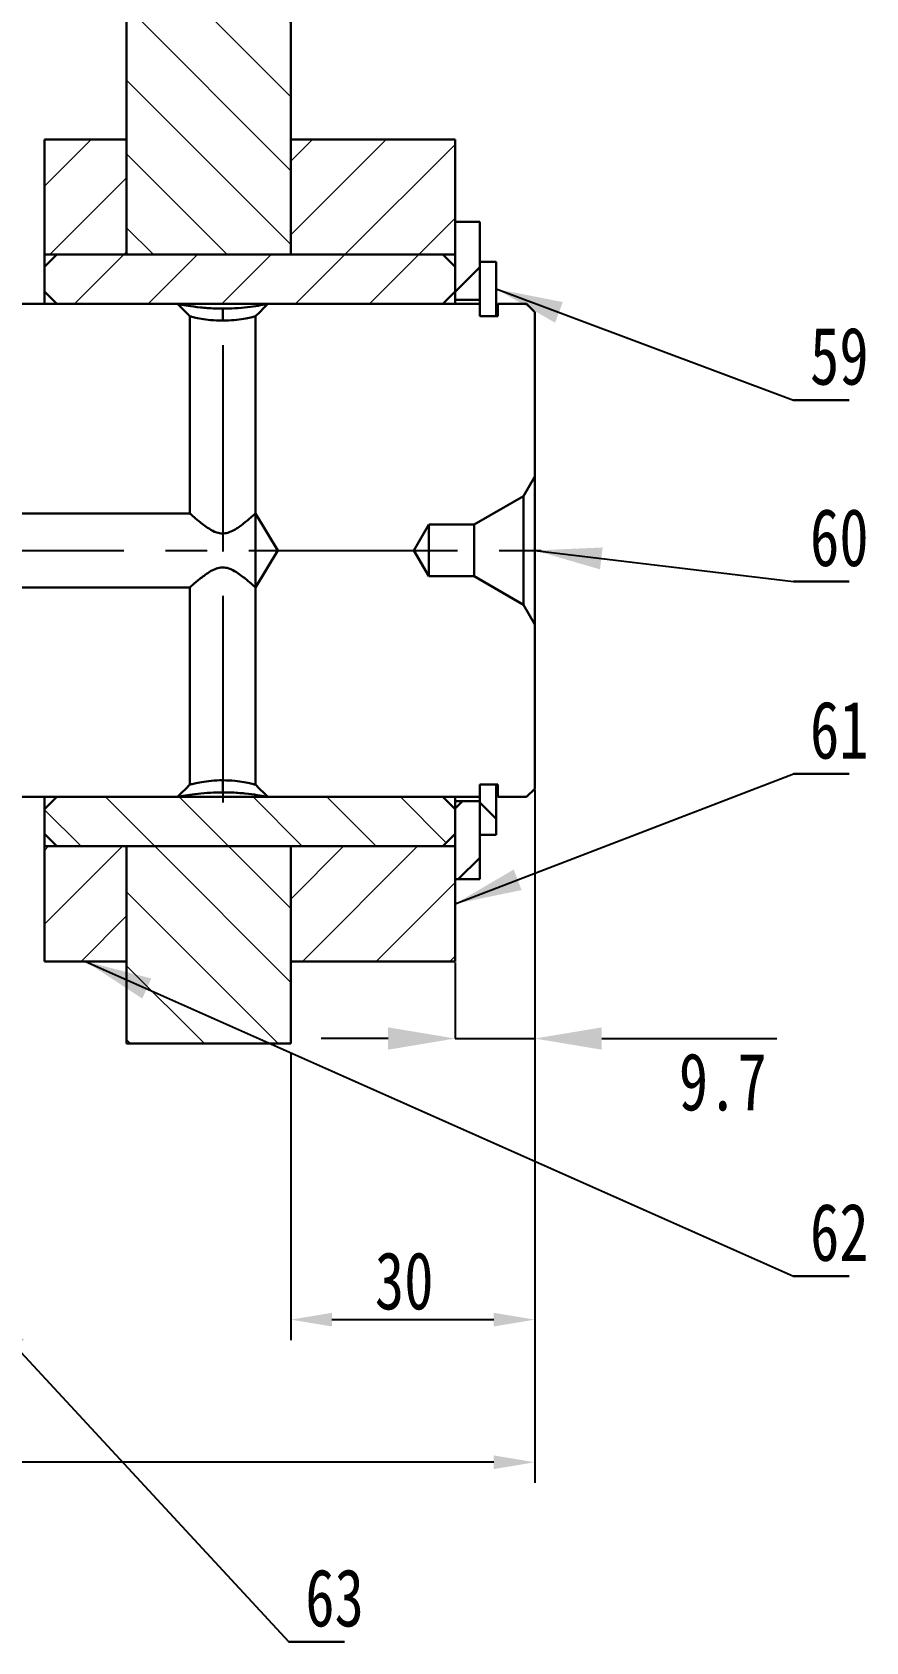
# Model space of a CAD drawing. Header units: millimetres. Extents: x 0 to 1189, y 0 to 841.
# Drawn here: x 946.1 to 996.8, y 341.3 to 439.2 of the extents above; entities that cross this region are included whole.
import ezdxf

# ---------------------------------------------------------------- set-up
doc = ezdxf.new("R2010")
doc.units = ezdxf.units.MM
doc.header["$PDSIZE"] = -1
doc.linetypes.add('CENTERX2', pattern=[20.32, 12.7, -2.54, 2.54, -2.54])
doc.layers.get('0').update_dxf_attribs({"lineweight": 30})
doc.layers.add('10', color=7, linetype='Continuous', lineweight=25)
doc.layers.add('剖面线层', color=2, linetype='Continuous', lineweight=15)
doc.styles.add('SLDTEXTSTYLE0', font='hyswlongfangsong.ttf')
doc.styles.get("Standard").update_dxf_attribs({"font": 'hyswlongfangsong.ttf'})
doc.dimstyles.new('ISO-25', dxfattribs={"dimtxt": 2.5, "dimasz": 2.5, "dimexe": 1.25, "dimexo": 0.625, "dimtad": 1, "dimtxsty": 'Standard', "dimcen": 2.5, "dimadec": 0, "dimazin": 0, "dimtfac": 1, "dimtmove": 0, "dimatfit": 3, "dimfxl": 1, "dimarcsym": 0})
doc.dimstyles.new('SLDDIMSTYLE2', dxfattribs={"dimtxt": 3.5, "dimasz": 4.08, "dimexe": 0, "dimexo": 0.0625, "dimgap": 0.875, "dimtad": 2, "dimlfac": 2, "dimrnd": 1e-09, "dimzin": 12, "dimdsep": 46, "dimtxsty": 'SLDTEXTSTYLE0', "dimsah": 1, "dimcen": 0.09, "dimadec": 0, "dimazin": 3, "dimtfac": 1, "dimtmove": 0, "dimatfit": 0, "dimfxl": 1, "dimfrac": 2, "dimtolj": 1, "dimtzin": 12, "dimarcsym": 0})
doc.dimstyles.new('SLDDIMSTYLE3', dxfattribs={"dimtxt": 0.18, "dimasz": 4.08, "dimexe": 0, "dimexo": 0.0625, "dimgap": 0, "dimtad": 0, "dimtih": 1, "dimtoh": 1, "dimdec": 0, "dimrnd": 1e-09, "dimzin": 0, "dimdsep": 46, "dimtxsty": 'Standard', "dimsah": 1, "dimcen": 0.09, "dimadec": 0, "dimazin": 0, "dimtfac": 4.08, "dimtdec": 0, "dimtofl": 0, "dimtmove": 0, "dimatfit": 3, "dimfxl": 1, "dimfrac": 2, "dimtolj": 1, "dimtzin": 0, "dimarcsym": 0})
pattern_1 = [(45, (-8.3313, 0), (-2.245064, 2.245064), [])]
pattern_2 = [(135, (-8.3313, 0), (-2.245064, -2.245064), [])]

# ---------------------------------------------------------------- blocks, each defined once
blk = doc.blocks.new('_D_44')
at = {"layer": '10', "color": 0, "lineweight": -2}
for p, q in [((976.679, 393.095), (976.679, 377.961)), ((971.829, 382.595), (971.829, 377.961)), ((967.749, 377.961), (963.669, 377.961)), ((971.829, 377.961), (976.679, 377.961)), ((980.759, 377.961), (991.416, 377.961))]:
    blk.add_line(p, q, dxfattribs=at)
at = {"layer": '10', "color": 0}
for points in [[(967.749, 378.641), (967.749, 377.281), (971.829, 377.961)], [(980.759, 378.641), (980.759, 377.281), (976.679, 377.961)]]:
    blk.add_solid(points, dxfattribs=at)
at = {"layer": 'Defpoints', "color": 0}
for p in [(976.679, 393.157), (971.829, 382.657), (971.829, 377.961)]:
    blk.add_point(p, dxfattribs=at)
at = {"layer": '10', "color": 0, "insert": (988.127, 377.086), "char_height": 3.5, "attachment_point": 2, "style": 'SLDTEXTSTYLE0'}
blk.add_mtext('\\A1;9.7', dxfattribs=at)
blk = doc.blocks.new('_D_45')
at = {"layer": '10', "color": 0, "lineweight": -2}
for p, q in [((976.679, 392.532), (976.679, 359.608)), ((961.829, 377.032), (961.829, 359.608)), ((964.329, 360.858), (974.179, 360.858))]:
    blk.add_line(p, q, dxfattribs=at)
at = {"layer": '10', "color": 0}
for points in [[(964.329, 361.275), (964.329, 360.441), (961.829, 360.858)], [(974.179, 361.275), (974.179, 360.441), (976.679, 360.858)]]:
    blk.add_solid(points, dxfattribs=at)
at = {"layer": 'Defpoints', "color": 0}
for p in [(976.679, 393.157), (961.829, 377.657), (976.679, 360.858)]:
    blk.add_point(p, dxfattribs=at)
at = {"layer": '10', "color": 0, "insert": (968.729, 364.983), "char_height": 3.5, "attachment_point": 2}
blk.add_mtext('30', dxfattribs=at)
blk = doc.blocks.new('_D_46')
at = {"layer": '10', "color": 0, "lineweight": -2}
for p, q in [((859.679, 409.782), (859.679, 350.931)), ((976.679, 392.532), (976.679, 350.931)), ((974.179, 352.181), (862.179, 352.181))]:
    blk.add_line(p, q, dxfattribs=at)
at = {"layer": '10', "color": 0}
for points in [[(862.179, 352.598), (862.179, 351.765), (859.679, 352.181)], [(974.179, 352.598), (974.179, 351.765), (976.679, 352.181)]]:
    blk.add_solid(points, dxfattribs=at)
at = {"layer": 'Defpoints', "color": 0}
for p in [(859.679, 410.407), (976.679, 393.157), (859.679, 352.181)]:
    blk.add_point(p, dxfattribs=at)
at = {"layer": '10', "color": 0, "insert": (913.725, 356.306), "char_height": 3.5, "attachment_point": 2}
blk.add_mtext('234', dxfattribs=at)
blk = doc.blocks.new('SW_NOTE_63')
at = {"layer": '10', "color": 0}
for p, q in [((0, 0), (3.396, 0)), ((3.396, 0), (0, 0)), ((0, 0), (3.396, 0)), ((3.396, 0), (0, 0)), ((0, 0), (3.396, 0)), ((3.396, 0), (0, 0))]:
    blk.add_line(p, q, dxfattribs=at)
at = {"layer": '10', "color": 0, "insert": (2.789, 4.435), "char_height": 3.5, "attachment_point": 2, "style": 'SLDTEXTSTYLE0'}
blk.add_mtext('59', dxfattribs=at)
blk = doc.blocks.new('SW_NOTE_64')
at = {"layer": '10', "color": 0}
for p, q in [((0, 0), (3.396, 0)), ((3.396, 0), (0, 0)), ((0, 0), (3.396, 0)), ((3.396, 0), (0, 0)), ((0, 0), (3.396, 0)), ((3.396, 0), (0, 0))]:
    blk.add_line(p, q, dxfattribs=at)
at = {"layer": '10', "color": 0, "insert": (2.789, 4.435), "char_height": 3.5, "attachment_point": 2, "style": 'SLDTEXTSTYLE0'}
blk.add_mtext('60', dxfattribs=at)
blk = doc.blocks.new('SW_NOTE_65')
at = {"layer": '10', "color": 0}
for p, q in [((0, 0), (3.396, 0)), ((3.396, 0), (0, 0)), ((0, 0), (3.396, 0)), ((3.396, 0), (0, 0)), ((0, 0), (3.396, 0)), ((3.396, 0), (0, 0))]:
    blk.add_line(p, q, dxfattribs=at)
at = {"layer": '10', "color": 0, "insert": (2.789, 4.435), "char_height": 3.5, "attachment_point": 2, "style": 'SLDTEXTSTYLE0'}
blk.add_mtext('61', dxfattribs=at)
blk = doc.blocks.new('SW_NOTE_66')
at = {"layer": '10', "color": 0}
for p, q in [((0, 0), (3.396, 0)), ((3.396, 0), (0, 0)), ((0, 0), (3.396, 0)), ((3.396, 0), (0, 0)), ((0, 0), (3.396, 0)), ((3.396, 0), (0, 0))]:
    blk.add_line(p, q, dxfattribs=at)
at = {"layer": '10', "color": 0, "insert": (2.789, 4.435), "char_height": 3.5, "attachment_point": 2, "style": 'SLDTEXTSTYLE0'}
blk.add_mtext('62', dxfattribs=at)
blk = doc.blocks.new('SW_NOTE_67')
at = {"layer": '10', "color": 0}
for p, q in [((0, 0), (3.396, 0)), ((3.396, 0), (0, 0)), ((0, 0), (3.396, 0)), ((3.396, 0), (0, 0)), ((0, 0), (3.396, 0)), ((3.396, 0), (0, 0))]:
    blk.add_line(p, q, dxfattribs=at)
at = {"layer": '10', "color": 0, "insert": (2.789, 4.435), "char_height": 3.5, "attachment_point": 2, "style": 'SLDTEXTSTYLE0'}
blk.add_mtext('63', dxfattribs=at)

msp = doc.modelspace()

# ---------------------------------------------------------------- hatches: boundary and pattern name
at = {"linetype": 'Continuous'}
h = msp.add_hatch(dxfattribs=at)
h.set_pattern_fill('ANSI31', style=0)
h.set_pattern_definition(pattern_1)
h.paths.add_polyline_path([(971.8291, 422.9071), (973.3291, 422.9071), (973.3291, 427.6571), (971.8291, 427.6571)], flags=0)
h = msp.add_hatch(dxfattribs=at)
h.set_pattern_fill('ANSI31', angle=90, style=0)
h.set_pattern_definition(pattern_2)
h.paths.add_polyline_path([(973.3291, 393.4071), (973.3291, 390.3471), (974.3291, 390.3471), (974.3291, 393.4071)], flags=0)
h = msp.add_hatch(dxfattribs=at)
h.set_pattern_fill('ANSI31', style=0)
h.set_pattern_definition(pattern_1)
h.paths.add_polyline_path([(971.8291, 387.6571), (973.3291, 387.6571), (973.3291, 392.4071), (971.8291, 392.4071)], flags=0)
at = {"layer": '剖面线层', "linetype": 'Continuous'}
h = msp.add_hatch(dxfattribs=at)
h.set_pattern_fill('ANSI31', angle=90, style=0)
h.set_pattern_definition(pattern_2)
h.paths.add_polyline_path([(957.3291, 447.6571), (956.3291, 447.6571), (951.8291, 443.1571), (951.8291, 425.6571), (961.8291, 425.6571), (961.8291, 443.1571)], flags=0)
h = msp.add_hatch(dxfattribs=at)
h.set_pattern_fill('ANSI31', style=0)
h.set_pattern_definition(pattern_1)
h.paths.add_polyline_path([(946.8291, 425.6571), (951.8291, 425.6571), (951.8291, 432.6571), (946.8291, 432.6571)], flags=0)
h = msp.add_hatch(dxfattribs=at)
h.set_pattern_fill('ANSI31', style=0)
h.set_pattern_definition(pattern_1)
h.paths.add_polyline_path([(961.8291, 425.6571), (971.8291, 425.6571), (971.8291, 432.6571), (961.8291, 432.6571)], flags=0)
h = msp.add_hatch(dxfattribs=at)
h.set_pattern_fill('ANSI31', style=0)
h.set_pattern_definition(pattern_1)
h.paths.add_polyline_path([(947.5791, 422.6571), (971.0791, 422.6571), (971.8291, 423.4071), (971.8291, 424.9071), (971.0791, 425.6571), (947.5791, 425.6571), (946.8291, 424.9071), (946.8291, 423.4071)], flags=0)
h = msp.add_hatch(dxfattribs=at)
h.set_pattern_fill('ANSI31', angle=90, style=0)
h.set_pattern_definition(pattern_2)
h.paths.add_polyline_path([(971.0791, 392.6571), (947.5791, 392.6571), (946.8291, 391.9071), (946.8291, 390.4071), (947.5791, 389.6571), (971.0791, 389.6571), (971.8291, 390.4071), (971.8291, 391.9071)], flags=0)
h = msp.add_hatch(dxfattribs=at)
h.set_pattern_fill('ANSI31', style=0)
h.set_pattern_definition(pattern_1)
h.paths.add_polyline_path([(946.8291, 382.6571), (951.8291, 382.6571), (951.8291, 389.6571), (946.8291, 389.6571)], flags=0)
h = msp.add_hatch(dxfattribs=at)
h.set_pattern_fill('ANSI31', angle=90, style=0)
h.set_pattern_definition(pattern_2)
h.paths.add_polyline_path([(951.8291, 389.6571), (951.8291, 377.6571), (961.8291, 377.6571), (961.8291, 389.6571)], flags=0)
h = msp.add_hatch(dxfattribs=at)
h.set_pattern_fill('ANSI31', style=0)
h.set_pattern_definition(pattern_1)
h.paths.add_polyline_path([(961.8291, 382.6571), (971.8291, 382.6571), (971.8291, 389.6571), (961.8291, 389.6571)], flags=0)

# ---------------------------------------------------------------- linework, layer by layer
at = {"color": 7, "linetype": 'Continuous'}
for p, q in [((951.8291, 425.6571), (951.8291, 443.1571)), ((961.8291, 425.6571), (961.8291, 443.1571)), ((946.8291, 425.6571), (946.8291, 432.6571)), ((951.8291, 432.6571), (946.8291, 432.6571)), ((951.8291, 425.6571), (951.8291, 432.6571)), ((971.8291, 432.6571), (961.8291, 432.6571)), ((961.8291, 425.6571), (961.8291, 432.6571)), ((971.8291, 425.6571), (971.8291, 432.6571)), ((971.8291, 422.9071), (971.8291, 427.6571)), ((973.3291, 427.6571), (971.8291, 427.6571)), ((973.3291, 422.9071), (973.3291, 427.6571)), ((951.8291, 425.6571), (946.8291, 425.6571)), ((946.8291, 425.6571), (946.8291, 424.9071)), ((947.5791, 425.6571), (946.8291, 424.9071)), ((971.0791, 425.6571), (947.5791, 425.6571)), ((961.8291, 425.6571), (951.8291, 425.6571)), ((971.8291, 425.6571), (961.8291, 425.6571)), ((971.8291, 424.9071), (971.0791, 425.6571)), ((974.3291, 425.2269), (973.3291, 425.2269)), ((974.3291, 425.2269), (974.3291, 421.9071)), ((946.8291, 423.4071), (946.8291, 424.9071)), ((971.8291, 423.4071), (971.8291, 424.9071)), ((947.5791, 422.6571), (946.8291, 423.4071)), ((946.8291, 423.4071), (946.8291, 422.6571)), ((971.8291, 423.4071), (971.0791, 422.6571)), ((954.9291, 422.6571), (934.4291, 422.6571)), ((971.0791, 422.6571), (947.5791, 422.6571)), ((957.6791, 421.6395), (957.6791, 422.3755)), ((973.3291, 422.6571), (960.4291, 422.6571)), ((973.3291, 422.9071), (971.8291, 422.9071)), ((971.8291, 422.9071), (971.8291, 422.6571)), ((973.3291, 422.9071), (973.3291, 422.8759)), ((973.3291, 422.8759), (973.3291, 422.6571)), ((973.3291, 421.9071), (973.3291, 422.6571)), ((974.4291, 421.9071), (974.4291, 422.6571)), ((976.1791, 422.6571), (974.4291, 422.6571)), ((976.6791, 422.1571), (976.1791, 422.6571)), ((976.6791, 412.1571), (976.6791, 422.1571)), ((955.6791, 421.9071), (955.6791, 409.9071)), ((959.6791, 409.9071), (959.6791, 421.9071)), ((974.4291, 421.9071), (973.3291, 421.9071)), ((976.6791, 412.1571), (975.9863, 410.9571)), ((976.6791, 412.1571), (976.6791, 403.1571)), ((975.9863, 410.9571), (972.9985, 409.2321)), ((975.9863, 404.3571), (975.9863, 410.9571)), ((955.6791, 409.9071), (933.6791, 409.9071)), ((959.6791, 409.9071), (959.6791, 405.4071)), ((961.0311, 407.6571), (959.6791, 409.9071)), ((970.2278, 409.2321), (969.3185, 407.6571)), ((972.9985, 409.2321), (970.2278, 409.2321)), ((970.2278, 406.0821), (970.2278, 409.2321)), ((972.9985, 406.0821), (972.9985, 409.2321)), ((959.6791, 405.4071), (961.0311, 407.6571)), ((969.3185, 407.6571), (970.2278, 406.0821)), ((970.2278, 406.0821), (972.9985, 406.0821)), ((972.9985, 406.0821), (975.9863, 404.3571)), ((933.6791, 405.4071), (955.6791, 405.4071)), ((955.6791, 405.4071), (955.6791, 393.4071)), ((959.6791, 393.4071), (959.6791, 405.4071)), ((975.9863, 404.3571), (976.6791, 403.1571)), ((976.6791, 393.1572), (976.6791, 403.1571)), ((957.6791, 392.9381), (957.6791, 393.6743)), ((973.3291, 393.4071), (974.3291, 393.4071)), ((973.3291, 390.3471), (973.3291, 393.4071)), ((973.3291, 393.4071), (974.4291, 393.4071)), ((973.3291, 392.6571), (973.3291, 393.4071)), ((974.3291, 390.3471), (974.3291, 393.4071)), ((974.4291, 392.6571), (974.4291, 393.4071)), ((976.1791, 392.6571), (976.6791, 393.1572)), ((934.4291, 392.6571), (954.9291, 392.6571)), ((946.8291, 391.9071), (947.5791, 392.6571)), ((946.8291, 392.6571), (946.8291, 391.9071)), ((946.8291, 390.4071), (946.8291, 391.9071)), ((947.5791, 392.6571), (971.0791, 392.6571)), ((960.4291, 392.6571), (973.3291, 392.6571)), ((971.0791, 392.6571), (971.8291, 391.9071)), ((971.8291, 392.6571), (971.8291, 392.4071)), ((971.8291, 387.6571), (971.8291, 392.4071)), ((971.8291, 392.4071), (973.3291, 392.4071)), ((971.8291, 390.4071), (971.8291, 391.9071)), ((973.3291, 387.6571), (973.3291, 392.4071)), ((974.4291, 392.6571), (976.1791, 392.6571)), ((946.8291, 390.4071), (946.8291, 389.6571)), ((946.8291, 390.4071), (947.5791, 389.6571)), ((971.0791, 389.6571), (971.8291, 390.4071)), ((973.3291, 390.3471), (974.3291, 390.3471)), ((946.8291, 389.6571), (951.8291, 389.6571)), ((946.8291, 382.6571), (946.8291, 389.6571)), ((947.5791, 389.6571), (971.0791, 389.6571)), ((951.8291, 382.6571), (951.8291, 389.6571)), ((951.8291, 389.6571), (961.8291, 389.6571)), ((951.8291, 377.6571), (951.8291, 389.6571)), ((961.8291, 389.6571), (971.8291, 389.6571)), ((961.8291, 382.6571), (961.8291, 389.6571)), ((961.8291, 377.6571), (961.8291, 389.6571)), ((971.8291, 382.6571), (971.8291, 389.6571)), ((971.8291, 387.6571), (973.3291, 387.6571)), ((946.8291, 382.6571), (951.8291, 382.6571)), ((961.8291, 382.6571), (971.8291, 382.6571)), ((951.8291, 377.6571), (961.8291, 377.6571))]:
    msp.add_line(p, q, dxfattribs=at)
at = {"color": 7, "linetype": 'Continuous', "flags": 128}
for points in [[(954.9291, 422.6571), (955.1827, 422.4035), (955.4334, 422.1529), (955.6791, 421.9071)], [(959.6791, 421.9071), (959.933, 422.161), (960.1837, 422.4117), (960.4291, 422.6571)], [(955.6791, 393.4071), (955.4254, 393.1534), (955.1746, 392.9026), (954.9291, 392.6571)], [(960.4291, 392.6571), (960.1755, 392.9107), (959.9247, 393.1616), (959.6791, 393.4071)]]:
    msp.add_lwpolyline(points, dxfattribs=at)
at = {"color": 7, "linetype": 'Continuous'}
for points, knots in [([(954.9291, 422.6571), (954.9291, 422.6571), (954.9299, 422.657), (955.047, 422.6326), (955.5372, 422.5419), (956.2842, 422.4401), (957.0488, 422.3818), (957.5211, 422.3769), (957.6791, 422.3753)], [0, 0, 0, 0, 0.0041695, 0.2305262, 0.4568656, 0.6800452, 0.8930007, 1, 1, 1, 1]), ([(957.6791, 422.3754), (957.9266, 422.3794), (958.4645, 422.388), (959.2295, 422.4596), (959.8828, 422.5527), (960.3394, 422.6385), (960.399, 422.6509), (960.4291, 422.6571)], [0, 0, 0, 0, 0.167129, 0.3633166, 0.5665219, 0.781025, 1, 1, 1, 1]), ([(957.6791, 421.6396), (957.4288, 421.6472), (956.9598, 421.6614), (956.3601, 421.7514), (955.9256, 421.8429), (955.7071, 421.8997), (955.6865, 421.9051), (955.6791, 421.9071)], [0, 0, 0, 0, 0.2376426, 0.4453299, 0.660395, 0.8775413, 1, 1, 1, 1]), ([(959.6791, 421.9071), (959.6751, 421.9061), (959.6618, 421.9025), (959.4942, 421.8584), (959.101, 421.7703), (958.5426, 421.6811), (958.0337, 421.6422), (957.7432, 421.6406), (957.6791, 421.6403)], [0, 0, 0, 0, 0.0896179, 0.2965331, 0.5064583, 0.7225998, 0.9388509, 1, 1, 1, 1]), ([(959.6791, 409.9071), (959.6636, 409.8933), (959.6327, 409.8658), (959.3802, 409.6439), (958.9688, 409.2997), (958.4783, 408.9381), (958.0266, 408.7269), (957.6583, 408.668), (957.2497, 408.7477), (956.7337, 409.0336), (956.237, 409.4242), (955.8664, 409.7411), (955.7005, 409.8881), (955.685, 409.9019), (955.6791, 409.9071)], [0, 0, 0, 0, 0.0817086, 0.1630545, 0.2764509, 0.3925069, 0.4547347, 0.5000299, 0.5544809, 0.6346176, 0.7671784, 0.868174, 0.9496678, 1, 1, 1, 1]), ([(955.6791, 405.4071), (955.6815, 405.4092), (955.6895, 405.4163), (955.7917, 405.5072), (956.0646, 405.744), (956.436, 406.0516), (956.8478, 406.3407), (957.1856, 406.5302), (957.479, 406.6171), (957.7635, 406.6336), (958.1087, 406.5666), (958.6245, 406.2805), (959.1213, 405.89), (959.4918, 405.5731), (959.6578, 405.4261), (959.6732, 405.4124), (959.6791, 405.4071)], [0, 0, 0, 0, 0.0318246, 0.1062142, 0.1852317, 0.3056953, 0.3666098, 0.4293572, 0.4830613, 0.5002948, 0.5547179, 0.6348112, 0.7673027, 0.8682439, 0.9496944, 1, 1, 1, 1]), ([(957.6791, 392.9388), (957.4316, 392.9348), (956.898, 392.9263), (956.1354, 392.8554), (955.482, 392.7627), (955.0204, 392.6761), (954.9599, 392.6635), (954.9291, 392.6571)], [0, 0, 0, 0, 0.1671883, 0.3603296, 0.5644228, 0.7786883, 1, 1, 1, 1]), ([(955.6791, 393.4071), (955.6832, 393.4082), (955.6966, 393.4117), (955.8647, 393.4559), (956.2581, 393.5442), (956.8168, 393.6329), (957.3253, 393.6727), (957.6154, 393.6736), (957.6791, 393.6738)], [0, 0, 0, 0, 0.0900003, 0.296907, 0.5068513, 0.7230036, 0.9391922, 1, 1, 1, 1]), ([(957.6791, 393.6737), (957.9294, 393.6667), (958.3986, 393.6537), (958.9985, 393.5625), (959.433, 393.4714), (959.6512, 393.4145), (959.6717, 393.4091), (959.6791, 393.4071)], [0, 0, 0, 0, 0.2376112, 0.4454771, 0.6606132, 0.8777622, 1, 1, 1, 1]), ([(960.4291, 392.6571), (960.4291, 392.6571), (960.4287, 392.6572), (960.3134, 392.6812), (959.8253, 392.7716), (959.0792, 392.8736), (958.313, 392.9324), (957.8382, 392.9372), (957.6791, 392.9387)], [0, 0, 0, 0, 0.0027349, 0.2290523, 0.4554414, 0.6784216, 0.8923064, 1, 1, 1, 1])]:
    msp.add_open_spline(points, degree=3, knots=knots, dxfattribs=at)
at = {"layer": '10', "linetype": 'CENTERX2'}
for p, q in [((957.6791, 420.1411), (957.6791, 407.5878)), ((857.6791, 407.6571), (978.6791, 407.6571)), ((957.6791, 404.8884), (957.6791, 392.3237))]:
    msp.add_line(p, q, dxfattribs=at)

# ---------------------------------------------------------------- block references
at = {"layer": '10'}
for name, p in [('SW_NOTE_63', (992.4327, 416.8081)), ('SW_NOTE_64', (992.4327, 405.7725)), ('SW_NOTE_65', (992.4327, 394.0577)), ('SW_NOTE_66', (992.4327, 363.4975)), ('SW_NOTE_67', (961.7026, 341.2564))]:
    msp.add_blockref(name, p, dxfattribs=at)

# ---------------------------------------------------------------- dimensions: what is measured, and where the dimension line sits
dim = msp.add_linear_dim(base=(859.6791, 352.1813), p1=(976.6791, 393.1572), p2=(859.6791, 410.4072), angle=0, text='234', dimstyle='ISO-25', override={"dimtxt": 3.5}, dxfattribs=at)
dim.commit()
dim.dimension.update_dxf_attribs({"geometry": '_D_46', "text_midpoint": (913.7253, 352.1813), "dimtype": 160})
dim = msp.add_linear_dim(base=(976.6791, 360.8581), p1=(961.8291, 377.6571), p2=(976.6791, 393.1572), text='30', dimstyle='ISO-25', override={"dimtxt": 3.5}, dxfattribs=at)
dim.commit()
dim.dimension.update_dxf_attribs({"geometry": '_D_45', "text_midpoint": (968.7294, 360.8581), "dimtype": 160})
dim = msp.add_linear_dim(base=(971.8291, 377.9607), p1=(976.6791, 393.1572), p2=(971.8291, 382.6571), dimstyle='SLDDIMSTYLE2', dxfattribs=at)
dim.commit()
dim.dimension.update_dxf_attribs({"geometry": '_D_44', "text_midpoint": (988.1274, 377.9607), "dimtype": 160})

# ---------------------------------------------------------------- leaders
for points in [[(974.3291, 423.567), (992.4327, 416.8081)], [(976.6791, 407.6571), (992.4327, 405.7725)], [(971.8291, 386.1571), (992.4327, 394.0577)], [(949.3291, 382.6571), (992.4327, 363.4975)], [(942.3212, 362.1813), (961.7026, 341.2564)]]:
    msp.add_leader(points, dimstyle='SLDDIMSTYLE3', dxfattribs=at)

doc.saveas('drawing.dxf')
